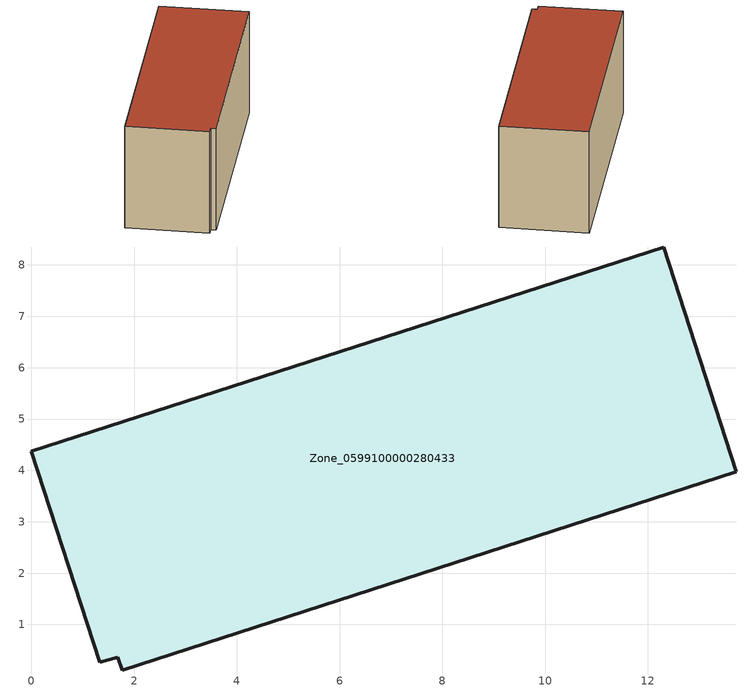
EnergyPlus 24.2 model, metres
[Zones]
Zone_0599100000280433
 floor ground (C_G): 1.68,0.37 1.33,0.26 0,4.37 12.31,8.35 13.72,3.97 1.77,0.11 z3.73
 wall outside (C_F): 13.72,3.97 12.31,8.35 0,4.37 1.33,0.26 1.68,0.37 1.77,0.11 13.72,3.97 z3.73:9.52
 roof outside (C_R): 1.77,0.11 13.72,3.97 12.31,8.35 0,4.37 1.33,0.26 1.68,0.37 z9.52
[BUILDING]
Pand.0599100000280433: North Axis=0; Terrain=City; Loads Convergence Tolerance Value=0.04; Temperature Convergence Tolerance Value=0.4; Solar Distribution=FullExterior; Maximum Number of Warmup Days=25; Minimum Number of Warmup Days=1
[Site:Location]
Rotterdam.The.Hague.AP_ZH_NLD Design_Conditions: Latitude=51.96; Longitude=4.45; Time Zone=1; Elevation=-4.5
[SITE:GROUNDTEMPERATURE:BUILDINGSURFACE]
18, 18, 18, 18, 18, 18, 18, 18, 18, 18, 18, 18
[MATERIAL] Thermal Absorptance=0.9; Solar Absorptance=0.7; Visible Absorptance=0.7
Name | Roughness | Thickness | Conductivity | Density | Specific Heat
G.TI.1946-1964 | MediumSmooth | 0.15 | 1 | 540 | 1210
F.TI.1946-1964 | Rough | 0.3 | 0.857143 | 1920 | 840
R.TI.1946-1964 | MediumRough | 0.2 | 0.277778 | 1500 | 1000
[CONSTRUCTION]
C_G: G.TI.1946-1964
C_F: F.TI.1946-1964
C_R: R.TI.1946-1964
[ZONE]
Zone_0599100000280433: Type=1; Multiplier=1; Ceiling Height=Autocalculate; Volume=Autocalculate; Floor Area=autocalculate; Part of Total Floor Area=Yes
[ZONEINFILTRATION:DESIGNFLOWRATE]
Infil_Zone_0599100000280433: Zone or ZoneList or Space or SpaceList=Zone_0599100000280433; Schedule=AlwaysOn; Design Flow Rate Calculation Method=Flow/Area; Flow Rate per Floor Area=0.003; Constant Term Coefficient=1; Temperature Term Coefficient=0; Velocity Term Coefficient=0; Velocity Squared Term Coefficient=0
[HVACTEMPLATE:ZONE:IDEALLOADSAIRSYSTEM]
Zone_0599100000280433: Maximum Heating Supply Air Temperature=50; Minimum Cooling Supply Air Temperature=13; Maximum Heating Supply Air Humidity Ratio=0.0156; Minimum Cooling Supply Air Humidity Ratio=0.0077; Heating Limit=NoLimit; Cooling Limit=NoLimit; Dehumidification Control Type=ConstantSensibleHeatRatio; Cooling Sensible Heat Ratio=0.7; Dehumidification Setpoint=60; Humidification Control Type=None; Humidification Setpoint=30; Outdoor Air Method=None; Outdoor Air Flow Rate per Person=0.00944; Outdoor Air Flow Rate per Zone Floor Area=0; Outdoor Air Flow Rate per Zone=0; Demand Controlled Ventilation Type=None; Outdoor Air Economizer Type=NoEconomizer; Heat Recovery Type=None; Sensible Heat Recovery Effectiveness=0.7; Latent Heat Recovery Effectiveness=0.65
[ZONECONTROL:THERMOSTAT]
ThermostatControl_Zone_0599100000280433: Zone or ZoneList=Zone_0599100000280433; Control Type Schedule=DualSetpointControlType; Control 1=Thermostat_Zone_0599100000280433; Temperature Difference Between Cutout And Setpoint=0
[THERMOSTATSETPOINT:DUALSETPOINT]
Thermostat_Zone_0599100000280433: Heating Setpoint Temperature Schedule=HeatingSetpoint_Zone_0599100000280433; Cooling Setpoint Temperature Schedule=CoolingSetpoint_Zone_0599100000280433
[SCHEDULE:COMPACT]
HeatingSetpoint_Zone_0599100000280433: Through: 12/31, For: AllDays, Until: 24:00, 21
CoolingSetpoint_Zone_0599100000280433: Through: 12/31, For: AllDays, Until: 24:00, 24
DualSetpointControlType: Through: 12/31, For: AllDays, Until: 24:00, 4
AlwaysOn: Through: 12/31, For: AllDays, Until: 24:00, 1
